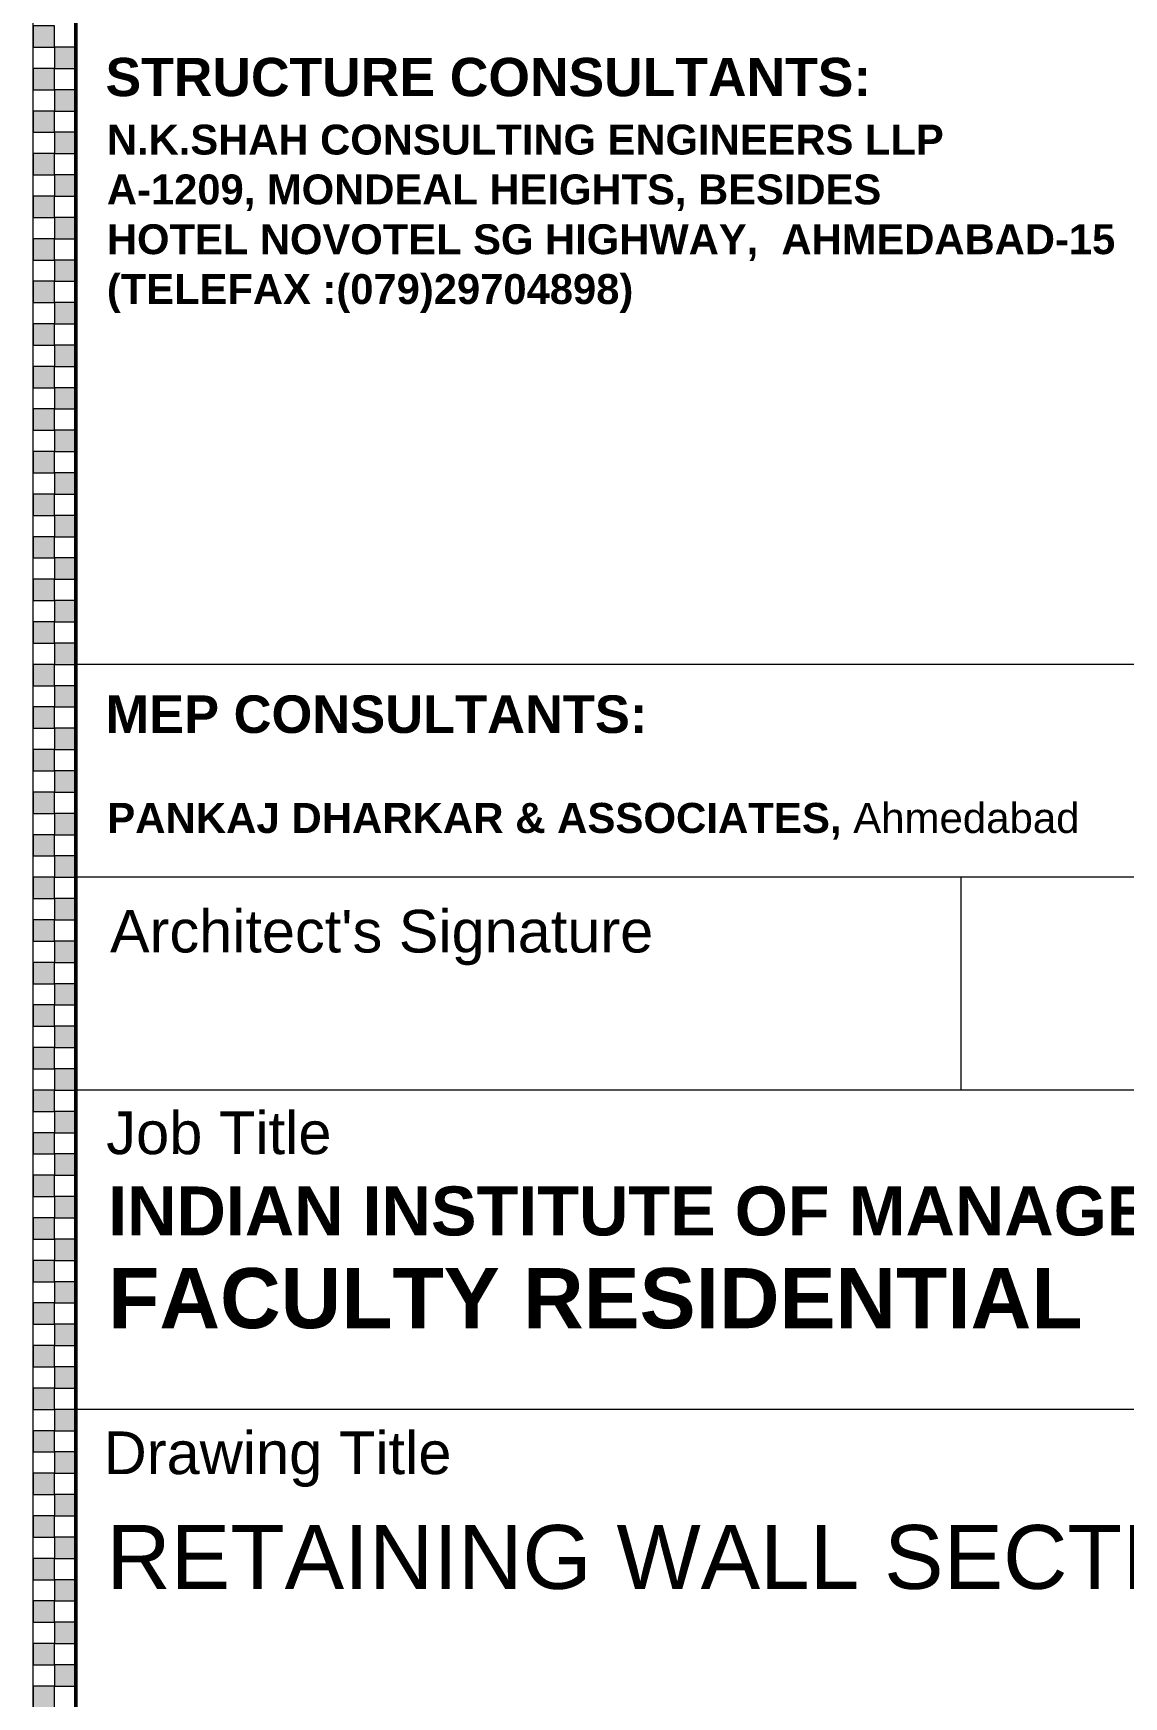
# Model space of a CAD drawing. Extents: x -200722 to 834823, y -494970 to 88783.
# Drawn here: x 515619 to 521257, y -175016 to -166420 of the extents above; entities that cross this region are included whole.
import ezdxf

# ---------------------------------------------------------------- set-up
doc = ezdxf.new("R2010")
doc.units = 0
doc.header["$LTSCALE"] = 100
doc.header["$MEASUREMENT"] = 0
doc.layers.get('0').update_dxf_attribs({"linetype": 'CONTINUOUS'})
doc.layers.add('9_TITLE TEXT', color=7, linetype='CONTINUOUS', lineweight=20)
doc.styles.add('SANSSERIF', font='SAS_____.pfb', dxfattribs={"height": 325})
doc.styles.add('TITLES', font='arial.ttf')

# ---------------------------------------------------------------- blocks, each defined once
blk = doc.blocks.new('TITLE CHAIN')
at = {"layer": '9_TITLE TEXT'}
h = blk.add_hatch(color=256, dxfattribs=at)
h.dxf.hatch_style = 1
h.paths.add_polyline_path([(0, -433.625), (1, -433.625), (1, -432.625), (0, -432.625)])
h = blk.add_hatch(color=256, dxfattribs=at)
h.dxf.hatch_style = 1
h.paths.add_polyline_path([(1, -434.625), (2, -434.625), (2, -433.625), (1, -433.625)])
h = blk.add_hatch(color=256, dxfattribs=at)
h.dxf.hatch_style = 1
h.paths.add_polyline_path([(0, -435.625), (1, -435.625), (1, -434.625), (0, -434.625)])
h = blk.add_hatch(color=256, dxfattribs=at)
h.dxf.hatch_style = 1
h.paths.add_polyline_path([(1, -436.625), (2, -436.625), (2, -435.625), (1, -435.625)])
h = blk.add_hatch(color=256, dxfattribs=at)
h.dxf.hatch_style = 1
h.paths.add_polyline_path([(0, -437.625), (1, -437.625), (1, -436.625), (0, -436.625)])
h = blk.add_hatch(color=256, dxfattribs=at)
h.dxf.hatch_style = 1
h.paths.add_polyline_path([(1, -438.625), (2, -438.625), (2, -437.625), (1, -437.625)])
h = blk.add_hatch(color=256, dxfattribs=at)
h.dxf.hatch_style = 1
h.paths.add_polyline_path([(0, -439.625), (1, -439.625), (1, -438.625), (0, -438.625)])
h = blk.add_hatch(color=256, dxfattribs=at)
h.dxf.hatch_style = 1
h.paths.add_polyline_path([(1, -440.625), (2, -440.625), (2, -439.625), (1, -439.625)])
h = blk.add_hatch(color=256, dxfattribs=at)
h.dxf.hatch_style = 1
h.paths.add_polyline_path([(0, -441.625), (1, -441.625), (1, -440.625), (0, -440.625)])
h = blk.add_hatch(color=256, dxfattribs=at)
h.dxf.hatch_style = 1
h.paths.add_polyline_path([(1, -442.625), (2, -442.625), (2, -441.625), (1, -441.625)])
h = blk.add_hatch(color=256, dxfattribs=at)
h.dxf.hatch_style = 1
h.paths.add_polyline_path([(0, -443.625), (1, -443.625), (1, -442.625), (0, -442.625)])
h = blk.add_hatch(color=256, dxfattribs=at)
h.dxf.hatch_style = 1
h.paths.add_polyline_path([(1, -444.625), (2, -444.625), (2, -443.625), (1, -443.625)])
h = blk.add_hatch(color=256, dxfattribs=at)
h.dxf.hatch_style = 1
h.paths.add_polyline_path([(0, -445.625), (1, -445.625), (1, -444.625), (0, -444.625)])
h = blk.add_hatch(color=256, dxfattribs=at)
h.dxf.hatch_style = 1
h.paths.add_polyline_path([(1, -446.625), (2, -446.625), (2, -445.625), (1, -445.625)])
h = blk.add_hatch(color=256, dxfattribs=at)
h.dxf.hatch_style = 1
h.paths.add_polyline_path([(0, -447.625), (1, -447.625), (1, -446.625), (0, -446.625)])
h = blk.add_hatch(color=256, dxfattribs=at)
h.dxf.hatch_style = 1
h.paths.add_polyline_path([(1, -448.625), (2, -448.625), (2, -447.625), (1, -447.625)])
h = blk.add_hatch(color=256, dxfattribs=at)
h.dxf.hatch_style = 1
h.paths.add_polyline_path([(0, -449.625), (1, -449.625), (1, -448.625), (0, -448.625)])
h = blk.add_hatch(color=256, dxfattribs=at)
h.dxf.hatch_style = 1
h.paths.add_polyline_path([(1, -450.625), (2, -450.625), (2, -449.625), (1, -449.625)])
h = blk.add_hatch(color=256, dxfattribs=at)
h.dxf.hatch_style = 1
h.paths.add_polyline_path([(0, -451.625), (1, -451.625), (1, -450.625), (0, -450.625)])
h = blk.add_hatch(color=256, dxfattribs=at)
h.dxf.hatch_style = 1
h.paths.add_polyline_path([(1, -452.625), (2, -452.625), (2, -451.625), (1, -451.625)])
h = blk.add_hatch(color=256, dxfattribs=at)
h.dxf.hatch_style = 1
h.paths.add_polyline_path([(0, -453.625), (1, -453.625), (1, -452.625), (0, -452.625)])
h = blk.add_hatch(color=256, dxfattribs=at)
h.dxf.hatch_style = 1
h.paths.add_polyline_path([(1, -454.625), (2, -454.625), (2, -453.625), (1, -453.625)])
h = blk.add_hatch(color=256, dxfattribs=at)
h.dxf.hatch_style = 1
h.paths.add_polyline_path([(0, -455.625), (1, -455.625), (1, -454.625), (0, -454.625)])
h = blk.add_hatch(color=256, dxfattribs=at)
h.dxf.hatch_style = 1
h.paths.add_polyline_path([(1, -456.625), (2, -456.625), (2, -455.625), (1, -455.625)])
h = blk.add_hatch(color=256, dxfattribs=at)
h.dxf.hatch_style = 1
h.paths.add_polyline_path([(0, -457.625), (1, -457.625), (1, -456.625), (0, -456.625)])
h = blk.add_hatch(color=256, dxfattribs=at)
h.dxf.hatch_style = 1
h.paths.add_polyline_path([(1, -458.625), (2, -458.625), (2, -457.625), (1, -457.625)])
h = blk.add_hatch(color=256, dxfattribs=at)
h.dxf.hatch_style = 1
h.paths.add_polyline_path([(0, -459.625), (1, -459.625), (1, -458.625), (0, -458.625)])
h = blk.add_hatch(color=256, dxfattribs=at)
h.dxf.hatch_style = 1
h.paths.add_polyline_path([(1, -460.625), (2, -460.625), (2, -459.625), (1, -459.625)])
h = blk.add_hatch(color=256, dxfattribs=at)
h.dxf.hatch_style = 1
h.paths.add_polyline_path([(0, -461.625), (1, -461.625), (1, -460.625), (0, -460.625)])
h = blk.add_hatch(color=256, dxfattribs=at)
h.dxf.hatch_style = 1
h.paths.add_polyline_path([(1, -462.625), (2, -462.625), (2, -461.625), (1, -461.625)])
h = blk.add_hatch(color=256, dxfattribs=at)
h.dxf.hatch_style = 1
h.paths.add_polyline_path([(0, -463.625), (1, -463.625), (1, -462.625), (0, -462.625)])
h = blk.add_hatch(color=256, dxfattribs=at)
h.dxf.hatch_style = 1
h.paths.add_polyline_path([(1, -464.625), (2, -464.625), (2, -463.625), (1, -463.625)])
h = blk.add_hatch(color=256, dxfattribs=at)
h.dxf.hatch_style = 1
h.paths.add_polyline_path([(0, -465.625), (1, -465.625), (1, -464.625), (0, -464.625)])
h = blk.add_hatch(color=256, dxfattribs=at)
h.dxf.hatch_style = 1
h.paths.add_polyline_path([(1, -466.625), (2, -466.625), (2, -465.625), (1, -465.625)])
h = blk.add_hatch(color=256, dxfattribs=at)
h.dxf.hatch_style = 1
h.paths.add_polyline_path([(0, -467.625), (1, -467.625), (1, -466.625), (0, -466.625)])
h = blk.add_hatch(color=256, dxfattribs=at)
h.dxf.hatch_style = 1
h.paths.add_polyline_path([(1, -468.625), (2, -468.625), (2, -467.625), (1, -467.625)])
h = blk.add_hatch(color=256, dxfattribs=at)
h.dxf.hatch_style = 1
h.paths.add_polyline_path([(0, -469.625), (1, -469.625), (1, -468.625), (0, -468.625)])
h = blk.add_hatch(color=256, dxfattribs=at)
h.dxf.hatch_style = 1
h.paths.add_polyline_path([(1, -470.625), (2, -470.625), (2, -469.625), (1, -469.625)])
h = blk.add_hatch(color=256, dxfattribs=at)
h.dxf.hatch_style = 1
h.paths.add_polyline_path([(0, -471.625), (1, -471.625), (1, -470.625), (0, -470.625)])
h = blk.add_hatch(color=256, dxfattribs=at)
h.dxf.hatch_style = 1
h.paths.add_polyline_path([(1, -472.625), (2, -472.625), (2, -471.625), (1, -471.625)])
h = blk.add_hatch(color=256, dxfattribs=at)
h.dxf.hatch_style = 1
h.paths.add_polyline_path([(0, -473.625), (1, -473.625), (1, -472.625), (0, -472.625)])
h = blk.add_hatch(color=256, dxfattribs=at)
h.dxf.hatch_style = 1
h.paths.add_polyline_path([(1, -474.625), (2, -474.625), (2, -473.625), (1, -473.625)])
h = blk.add_hatch(color=256, dxfattribs=at)
h.dxf.hatch_style = 1
h.paths.add_polyline_path([(0, -475.625), (1, -475.625), (1, -474.625), (0, -474.625)])
h = blk.add_hatch(color=256, dxfattribs=at)
h.dxf.hatch_style = 1
h.paths.add_polyline_path([(1, -476.625), (2, -476.625), (2, -475.625), (1, -475.625)])
h = blk.add_hatch(color=256, dxfattribs=at)
h.dxf.hatch_style = 1
h.paths.add_polyline_path([(0, -477.625), (1, -477.625), (1, -476.625), (0, -476.625)])
h = blk.add_hatch(color=256, dxfattribs=at)
h.dxf.hatch_style = 1
h.paths.add_polyline_path([(1, -478.625), (2, -478.625), (2, -477.625), (1, -477.625)])
h = blk.add_hatch(color=256, dxfattribs=at)
h.dxf.hatch_style = 1
h.paths.add_polyline_path([(0, -479.625), (1, -479.625), (1, -478.625), (0, -478.625)])
h = blk.add_hatch(color=256, dxfattribs=at)
h.dxf.hatch_style = 1
h.paths.add_polyline_path([(1, -480.625), (2, -480.625), (2, -479.625), (1, -479.625)])
h = blk.add_hatch(color=256, dxfattribs=at)
h.dxf.hatch_style = 1
h.paths.add_polyline_path([(0, -481.625), (1, -481.625), (1, -480.625), (0, -480.625)])
h = blk.add_hatch(color=256, dxfattribs=at)
h.dxf.hatch_style = 1
h.paths.add_polyline_path([(1, -482.625), (2, -482.625), (2, -481.625), (1, -481.625)])
h = blk.add_hatch(color=256, dxfattribs=at)
h.dxf.hatch_style = 1
h.paths.add_polyline_path([(0, -483.625), (1, -483.625), (1, -482.625), (0, -482.625)])
h = blk.add_hatch(color=256, dxfattribs=at)
h.dxf.hatch_style = 1
h.paths.add_polyline_path([(1, -484.625), (2, -484.625), (2, -483.625), (1, -483.625)])
h = blk.add_hatch(color=256, dxfattribs=at)
h.dxf.hatch_style = 1
h.paths.add_polyline_path([(0, -485.625), (1, -485.625), (1, -484.625), (0, -484.625)])
h = blk.add_hatch(color=256, dxfattribs=at)
h.dxf.hatch_style = 1
h.paths.add_polyline_path([(1, -486.625), (2, -486.625), (2, -485.625), (1, -485.625)])
h = blk.add_hatch(color=256, dxfattribs=at)
h.dxf.hatch_style = 1
h.paths.add_polyline_path([(0, -487.625), (1, -487.625), (1, -486.625), (0, -486.625)])
h = blk.add_hatch(color=256, dxfattribs=at)
h.dxf.hatch_style = 1
h.paths.add_polyline_path([(1, -488.625), (2, -488.625), (2, -487.625), (1, -487.625)])
h = blk.add_hatch(color=256, dxfattribs=at)
h.dxf.hatch_style = 1
h.paths.add_polyline_path([(0, -489.625), (1, -489.625), (1, -488.625), (0, -488.625)])
h = blk.add_hatch(color=256, dxfattribs=at)
h.dxf.hatch_style = 1
h.paths.add_polyline_path([(1, -490.625), (2, -490.625), (2, -489.625), (1, -489.625)])
h = blk.add_hatch(color=256, dxfattribs=at)
h.dxf.hatch_style = 1
h.paths.add_polyline_path([(0, -491.625), (1, -491.625), (1, -490.625), (0, -490.625)])
h = blk.add_hatch(color=256, dxfattribs=at)
h.dxf.hatch_style = 1
h.paths.add_polyline_path([(1, -492.625), (2, -492.625), (2, -491.625), (1, -491.625)])
h = blk.add_hatch(color=256, dxfattribs=at)
h.dxf.hatch_style = 1
h.paths.add_polyline_path([(0, -493.625), (1, -493.625), (1, -492.625), (0, -492.625)])
h = blk.add_hatch(color=256, dxfattribs=at)
h.dxf.hatch_style = 1
h.paths.add_polyline_path([(1, -494.625), (2, -494.625), (2, -493.625), (1, -493.625)])
h = blk.add_hatch(color=256, dxfattribs=at)
h.dxf.hatch_style = 1
h.paths.add_polyline_path([(0, -495.625), (1, -495.625), (1, -494.625), (0, -494.625)])
h = blk.add_hatch(color=256, dxfattribs=at)
h.dxf.hatch_style = 1
h.paths.add_polyline_path([(1, -496.625), (2, -496.625), (2, -495.625), (1, -495.625)])
h = blk.add_hatch(color=256, dxfattribs=at)
h.dxf.hatch_style = 1
h.paths.add_polyline_path([(0, -497.625), (1, -497.625), (1, -496.625), (0, -496.625)])
h = blk.add_hatch(color=256, dxfattribs=at)
h.dxf.hatch_style = 1
h.paths.add_polyline_path([(1, -498.625), (2, -498.625), (2, -497.625), (1, -497.625)])
h = blk.add_hatch(color=256, dxfattribs=at)
h.dxf.hatch_style = 1
h.paths.add_polyline_path([(0, -499.625), (1, -499.625), (1, -498.625), (0, -498.625)])
h = blk.add_hatch(color=256, dxfattribs=at)
h.dxf.hatch_style = 1
h.paths.add_polyline_path([(1, -500.625), (2, -500.625), (2, -499.625), (1, -499.625)])
h = blk.add_hatch(color=256, dxfattribs=at)
h.dxf.hatch_style = 1
h.paths.add_polyline_path([(0, -501.625), (1, -501.625), (1, -500.625), (0, -500.625)])
h = blk.add_hatch(color=256, dxfattribs=at)
h.dxf.hatch_style = 1
h.paths.add_polyline_path([(1, -502.625), (2, -502.625), (2, -501.625), (1, -501.625)])
h = blk.add_hatch(color=256, dxfattribs=at)
h.dxf.hatch_style = 1
h.paths.add_polyline_path([(0, -503.625), (1, -503.625), (1, -502.625), (0, -502.625)])
h = blk.add_hatch(color=256, dxfattribs=at)
h.dxf.hatch_style = 1
h.paths.add_polyline_path([(1, -504.625), (2, -504.625), (2, -503.625), (1, -503.625)])
h = blk.add_hatch(color=256, dxfattribs=at)
h.dxf.hatch_style = 1
h.paths.add_polyline_path([(0, -505.625), (1, -505.625), (1, -504.625), (0, -504.625)])
h = blk.add_hatch(color=256, dxfattribs=at)
h.dxf.hatch_style = 1
h.paths.add_polyline_path([(1, -506.625), (2, -506.625), (2, -505.625), (1, -505.625)])
h = blk.add_hatch(color=256, dxfattribs=at)
h.dxf.hatch_style = 1
h.paths.add_polyline_path([(0, -507.625), (1, -507.625), (1, -506.625), (0, -506.625)])
h = blk.add_hatch(color=256, dxfattribs=at)
h.dxf.hatch_style = 1
h.paths.add_polyline_path([(1, -508.625), (2, -508.625), (2, -507.625), (1, -507.625)])
h = blk.add_hatch(color=256, dxfattribs=at)
h.dxf.hatch_style = 1
h.paths.add_polyline_path([(0, -509.625), (1, -509.625), (1, -508.625), (0, -508.625)])
h = blk.add_hatch(color=256, dxfattribs=at)
h.dxf.hatch_style = 1
h.paths.add_polyline_path([(1, -510.625), (2, -510.625), (2, -509.625), (1, -509.625)])
h = blk.add_hatch(color=256, dxfattribs=at)
h.dxf.hatch_style = 1
h.paths.add_polyline_path([(0, -511.625), (1, -511.625), (1, -510.625), (0, -510.625)])
for p, q in [((0, -584), (0, 0)), ((2, -584), (2, 0))]:
    blk.add_line(p, q, dxfattribs=at)
for points in [[(0, -433.625), (1, -433.625), (1, -432.625), (0, -432.625)], [(1, -434.625), (2, -434.625), (2, -433.625), (1, -433.625)], [(0, -435.625), (1, -435.625), (1, -434.625), (0, -434.625)], [(1, -436.625), (2, -436.625), (2, -435.625), (1, -435.625)], [(0, -437.625), (1, -437.625), (1, -436.625), (0, -436.625)], [(1, -438.625), (2, -438.625), (2, -437.625), (1, -437.625)], [(0, -439.625), (1, -439.625), (1, -438.625), (0, -438.625)], [(1, -440.625), (2, -440.625), (2, -439.625), (1, -439.625)], [(0, -441.625), (1, -441.625), (1, -440.625), (0, -440.625)], [(1, -442.625), (2, -442.625), (2, -441.625), (1, -441.625)], [(0, -443.625), (1, -443.625), (1, -442.625), (0, -442.625)], [(1, -444.625), (2, -444.625), (2, -443.625), (1, -443.625)], [(0, -445.625), (1, -445.625), (1, -444.625), (0, -444.625)], [(1, -446.625), (2, -446.625), (2, -445.625), (1, -445.625)], [(0, -447.625), (1, -447.625), (1, -446.625), (0, -446.625)], [(1, -448.625), (2, -448.625), (2, -447.625), (1, -447.625)], [(0, -449.625), (1, -449.625), (1, -448.625), (0, -448.625)], [(1, -450.625), (2, -450.625), (2, -449.625), (1, -449.625)], [(0, -451.625), (1, -451.625), (1, -450.625), (0, -450.625)], [(1, -452.625), (2, -452.625), (2, -451.625), (1, -451.625)], [(0, -453.625), (1, -453.625), (1, -452.625), (0, -452.625)], [(1, -454.625), (2, -454.625), (2, -453.625), (1, -453.625)], [(0, -455.625), (1, -455.625), (1, -454.625), (0, -454.625)], [(1, -456.625), (2, -456.625), (2, -455.625), (1, -455.625)], [(0, -457.625), (1, -457.625), (1, -456.625), (0, -456.625)], [(1, -458.625), (2, -458.625), (2, -457.625), (1, -457.625)], [(0, -459.625), (1, -459.625), (1, -458.625), (0, -458.625)], [(1, -460.625), (2, -460.625), (2, -459.625), (1, -459.625)], [(0, -461.625), (1, -461.625), (1, -460.625), (0, -460.625)], [(1, -462.625), (2, -462.625), (2, -461.625), (1, -461.625)], [(0, -463.625), (1, -463.625), (1, -462.625), (0, -462.625)], [(1, -464.625), (2, -464.625), (2, -463.625), (1, -463.625)], [(0, -465.625), (1, -465.625), (1, -464.625), (0, -464.625)], [(1, -466.625), (2, -466.625), (2, -465.625), (1, -465.625)], [(0, -467.625), (1, -467.625), (1, -466.625), (0, -466.625)], [(1, -468.625), (2, -468.625), (2, -467.625), (1, -467.625)], [(0, -469.625), (1, -469.625), (1, -468.625), (0, -468.625)], [(1, -470.625), (2, -470.625), (2, -469.625), (1, -469.625)], [(0, -471.625), (1, -471.625), (1, -470.625), (0, -470.625)], [(1, -472.625), (2, -472.625), (2, -471.625), (1, -471.625)], [(0, -473.625), (1, -473.625), (1, -472.625), (0, -472.625)], [(1, -474.625), (2, -474.625), (2, -473.625), (1, -473.625)], [(0, -475.625), (1, -475.625), (1, -474.625), (0, -474.625)], [(1, -476.625), (2, -476.625), (2, -475.625), (1, -475.625)], [(0, -477.625), (1, -477.625), (1, -476.625), (0, -476.625)], [(1, -478.625), (2, -478.625), (2, -477.625), (1, -477.625)], [(0, -479.625), (1, -479.625), (1, -478.625), (0, -478.625)], [(1, -480.625), (2, -480.625), (2, -479.625), (1, -479.625)], [(0, -481.625), (1, -481.625), (1, -480.625), (0, -480.625)], [(1, -482.625), (2, -482.625), (2, -481.625), (1, -481.625)], [(0, -483.625), (1, -483.625), (1, -482.625), (0, -482.625)], [(1, -484.625), (2, -484.625), (2, -483.625), (1, -483.625)], [(0, -485.625), (1, -485.625), (1, -484.625), (0, -484.625)], [(1, -486.625), (2, -486.625), (2, -485.625), (1, -485.625)], [(0, -487.625), (1, -487.625), (1, -486.625), (0, -486.625)], [(1, -488.625), (2, -488.625), (2, -487.625), (1, -487.625)], [(0, -489.625), (1, -489.625), (1, -488.625), (0, -488.625)], [(1, -490.625), (2, -490.625), (2, -489.625), (1, -489.625)], [(0, -491.625), (1, -491.625), (1, -490.625), (0, -490.625)], [(1, -492.625), (2, -492.625), (2, -491.625), (1, -491.625)], [(0, -493.625), (1, -493.625), (1, -492.625), (0, -492.625)], [(1, -494.625), (2, -494.625), (2, -493.625), (1, -493.625)], [(0, -495.625), (1, -495.625), (1, -494.625), (0, -494.625)], [(1, -496.625), (2, -496.625), (2, -495.625), (1, -495.625)], [(0, -497.625), (1, -497.625), (1, -496.625), (0, -496.625)], [(1, -498.625), (2, -498.625), (2, -497.625), (1, -497.625)], [(0, -499.625), (1, -499.625), (1, -498.625), (0, -498.625)], [(1, -500.625), (2, -500.625), (2, -499.625), (1, -499.625)], [(0, -501.625), (1, -501.625), (1, -500.625), (0, -500.625)], [(1, -502.625), (2, -502.625), (2, -501.625), (1, -501.625)], [(0, -503.625), (1, -503.625), (1, -502.625), (0, -502.625)], [(1, -504.625), (2, -504.625), (2, -503.625), (1, -503.625)], [(0, -505.625), (1, -505.625), (1, -504.625), (0, -504.625)], [(1, -506.625), (2, -506.625), (2, -505.625), (1, -505.625)], [(0, -507.625), (1, -507.625), (1, -506.625), (0, -506.625)], [(1, -508.625), (2, -508.625), (2, -507.625), (1, -507.625)], [(0, -509.625), (1, -509.625), (1, -508.625), (0, -508.625)], [(1, -510.625), (2, -510.625), (2, -509.625), (1, -509.625)], [(0, -511.625), (1, -511.625), (1, -510.625), (0, -510.625)]]:
    blk.add_lwpolyline(points, close=True, dxfattribs=at)

msp = doc.modelspace()

# ---------------------------------------------------------------- linework, layer by layer
at = {"layer": '9_TITLE TEXT', "color": 18, "true_color": 0x000000}
for p, q in [((515619.4, -182331.4), (515619.4, -118792.7)), ((525079.4, -169681.4), (515839.4, -169681.4)), ((525079.4, -169681.4), (515839.4, -169681.4)), ((525079.4, -170781.4), (515839.4, -170781.4)), ((520416.7, -171881.4), (520416.7, -170781.4)), ((525079.4, -171881.4), (515839.4, -171881.4)), ((525079.4, -173531.4), (515839.4, -173531.4))]:
    msp.add_line(p, q, dxfattribs=at)
at = {"layer": '9_TITLE TEXT', "color": 18, "lineweight": 50, "true_color": 0x000000}
msp.add_lwpolyline([(525079.4, -183032.7), (515839.4, -183032.7), (515839.4, -118792.7), (525079.4, -118792.6)], close=True, dxfattribs=at)

# ---------------------------------------------------------------- block references
at = {"color": 18, "true_color": 0x000000, "xscale": 110, "yscale": 110, "zscale": 110}
msp.add_blockref('TITLE CHAIN', (515619.4, -118792.7), dxfattribs=at)

# ---------------------------------------------------------------- texts
at = {"layer": '9_TITLE TEXT', "color": 18, "linetype": 'ByBlock', "true_color": 0x000000, "style": 'TITLES'}
for s, height, p in [('Job Title', 220.63, (515996.8, -172212.4)), ('Drawing Title', 220.632, (515983.5, -173866.1))]:
    msp.add_text(s, height=height, dxfattribs=at).set_placement(p)
at = {"layer": '9_TITLE TEXT', "color": 18, "lineweight": 25, "true_color": 0x000000, "attachment_point": 1, "style": 'TITLES'}
for s, insert, char_height, width in [('{\\fArial|b1|i0|c0|p34;STRUCTURE CONSULTANTS:}', (515993, -166547), 197.738, 7847.969), ('{\\fArial|b1|i0|c0|p34;MEP CONSULTANTS:}', (515992.4, -169841.6), 194.136, 7813.359)]:
    msp.add_mtext(s, dxfattribs=dict(at, insert=insert, char_height=char_height, width=width))
at = {"layer": '9_TITLE TEXT', "color": 18, "true_color": 0x000000, "attachment_point": 1}
for s, insert, char_height, width, style in [('\\pxsm1,ql;{\\fArial|b1|i0|c0|p34;\\H0.69613x;N.K.SHAH CONSULTING ENGINEERS LLP\\PA-1209, MONDEAL HEIGHTS, BESIDES \\PHOTEL NOVOTEL SG HIGHWAY,  AHMEDABAD-15 \\P(TELEFAX :(079)29704898)}', (516000.1, -166892), 221.852, 9634.887, 'SANSSERIF'), ('{\\fArial|b0|i0|c0|p34;\\P\\pxsm1;\\fArial|b1|i0|c0|p34;\\H0.69613x;PANKAJ DHARKAR & ASSOCIATES, \\fArial|b0|i0|c0|p34;Ahmedabad}', (516001.8, -170025.3), 223.105, 9689.289, 'SANSSERIF'), ('{\\fArial|b1|i0|c0|p34;\\H0.93086x;INDIAN INSTITUTE OF MANAGEMENT AHMEDABAD\\H1.0743x; \\H1.1428x;FACULTY RESIDENTIAL}', (516006.7, -172379.5), 271.7906, 8965.505, 'TITLES'), ('RETAINING WALL SECTION DETAILS', (515997.3, -174129.1), 330, 9075.68, 'TITLES')]:
    msp.add_mtext(s, dxfattribs=dict(at, insert=insert, char_height=char_height, width=width, style=style))
at = {"layer": '9_TITLE TEXT', "color": 18, "linetype": 'ByBlock', "true_color": 0x000000, "insert": (516016.1, -170950.1), "char_height": 220, "width": 4400.628, "attachment_point": 1, "style": 'TITLES'}
msp.add_mtext("Architect's Signature", dxfattribs=at)

doc.saveas('drawing.dxf')
